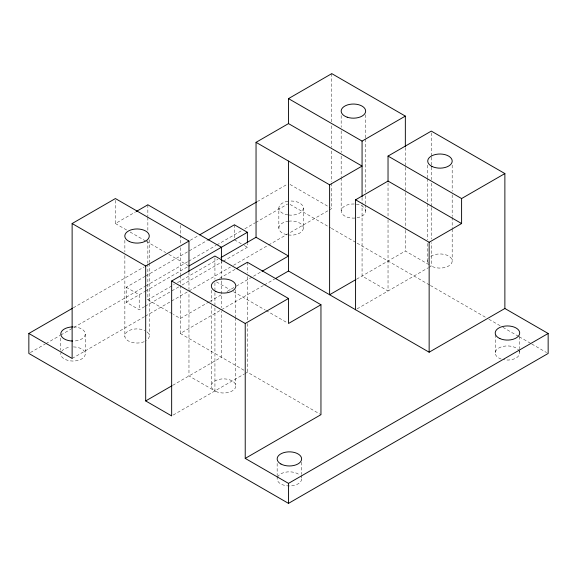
<?xml version="1.0" encoding="UTF-8"?>
<svg xmlns="http://www.w3.org/2000/svg" width="577" height="577" viewBox="0 0 577 577"><rect width="100%" height="100%" fill="white"/><g stroke="black" fill="none" stroke-linecap="round" stroke-linejoin="round"><path stroke-width="0.43" stroke-dasharray="2.88 2.16" d="M115.4 200.342L115.4 223.537L135.494 211.939M73.293 307.815L144.25 266.848M190.251 240.284L198.048 235.784M257.313 201.575L287.721 184.013M144.647 306.589L139.201 309.741L126.219 302.24L126.219 287.252L144.899 276.47M145.678 276.015L207.165 240.515M30.408 352.561L45.222 344.007M46.001 343.56L60.037 335.453M60.816 335.006L145.029 286.387M145.808 285.932L187.914 261.626M188.693 261.179L215.986 245.42M216.764 244.973L241.72 230.562M244.836 228.766L254.969 222.91M255.748 222.462L287.721 204.006M126.219 302.24L144.899 291.457M145.426 291.154L188.484 266.293M147.856 263.92L147.856 299.744L174.319 284.468M177.435 282.665L217.904 259.304M145.426 306.142L171.109 291.313M171.888 290.866L178.899 286.819M182.007 285.024L222.484 261.655M223.263 261.208L247.389 247.273L247.389 243.746M72.125 358.461L144.639 316.593M145.418 316.138L188.304 291.385M189.083 290.931L230.411 267.072M233.526 265.269L267.836 245.463M268.615 245.016L328.659 210.353M329.438 209.898L331.775 208.549L331.775 182.469M219.57 278.33L235.027 269.401M209.112 301.858L180.312 318.482L173.36 314.465M209.891 301.403L222.34 294.22M227.013 291.522L235.575 286.574M236.354 286.127L252.697 276.693M253.476 276.239L261.258 271.745M180.312 285.341L180.312 333.47L220.789 310.109M221.561 309.654L263.595 285.391M264.374 284.944L274.493 279.102M172.739 385.313L221.424 357.206L221.424 311.255M356.658 279.131L405.342 251.024L429.778 265.132M173.201 415.029L244.295 373.983M245.074 373.535L247.389 372.201L320.956 414.675M357.12 308.846L428.213 267.8M428.992 267.353L431.307 266.011L431.307 242.628M290.043 184.46L330.232 207.655M290.058 204.453L330.607 227.865M331.386 228.312L356.334 242.715M357.12 243.169L429.634 285.038M430.413 285.485L485.769 317.444M488.892 319.247L502.149 326.899M502.928 327.354L518.521 336.355M519.3 336.802L530.999 343.56M531.778 344.007L546.592 352.561M234.406 239.78L241.28 243.746M244.331 245.513L247.389 247.273M115.4 223.537L127.019 230.245M130.113 232.033L145.599 240.977M146.378 241.424L165.736 252.603M168.83 254.392L188.196 265.564M216.483 281.901L230.418 289.942M233.519 291.731L265.269 310.065M266.04 310.513L287.728 323.033M126.219 287.252L139.201 294.746L139.201 309.741M147.856 299.744L172.588 314.018M180.312 333.47L245.86 371.314M519.61 336.528L519.61 348.696M519.61 349.561L519.61 352.172M495.304 334.71L495.304 353.831M452.18 165.123L452.18 191.232M452.18 194.838L452.18 216.447M452.18 217.349L452.18 228.153M452.18 229.047L452.18 260.566M431.307 132.898L431.307 156.28M431.307 157.182L431.307 166.176M431.307 167.078L431.307 179.663M431.307 183.262L431.307 206.653M431.307 207.547L431.307 239.029M427.745 165.13L427.745 177.738M427.745 178.639L427.745 202.945M427.745 203.847L427.745 239.866M427.745 243.465L427.745 261.475M405.342 147.589L405.342 166.472M405.342 167.373L405.342 191.658M405.342 192.559L405.342 229.437M405.342 230.338L405.342 251.024M388.032 182.866L388.032 218.914M388.032 219.815L388.032 291.003L362.067 276.008L362.067 204.821M365.652 114.773L365.652 138.177M365.652 139.079L365.652 192.199M365.652 195.805L365.652 203.905M365.652 204.806L365.652 211.11A12.24 7.068 0 0 1 347.203 217.14A12.24 7.068 0 0 1 347.383 204.9A12.24 7.068 0 0 1 365.652 211.11M362.067 197.615L362.067 203.919M341.173 115.551L341.173 127.257M341.173 130.856L341.173 152.465M341.173 156.064L341.173 176.771M341.173 177.673L341.173 210.987M331.775 73.632L331.775 122.201M331.775 125.8L331.775 147.387M331.775 150.986L331.775 181.567M303.322 208.088L303.322 228.074A12.24 7.068 0 0 1 288.695 235.005M301.627 462.227L301.627 474.395M301.627 475.26L301.627 478.737M287.916 201.265A12.24 7.068 0 0 0 278.842 208.088L278.842 228.074A12.24 7.068 0 0 0 287.916 234.904M277.155 463.418L277.155 475.585M277.155 476.451L277.155 479.061A12.24 7.068 0 0 0 291.262 485.884A12.24 7.068 0 0 0 301.144 476.919M247.389 262.268L247.389 273.08M247.389 276.686L247.389 319.932M247.389 323.538L247.389 372.201M235.762 289.791L235.762 316.802M235.762 317.703L235.762 385.227M234.406 224.792L234.406 238.02M221.424 260.79L221.424 307.649M214.932 257.804L214.932 279.218M214.932 282.809L214.932 291.818M214.932 292.719L214.932 307.137M214.932 308.039L214.932 390.939L188.967 375.944L188.967 293.044M211.413 290.31L211.413 302.016M211.413 305.622L211.413 386.655M188.967 272.322L188.967 289.445M180.312 225.333L180.312 234.291M180.312 235.185L180.312 244.143M180.312 247.721L180.312 274.594M180.312 275.489L180.312 284.447M149.212 239.823L149.212 262.333M149.212 263.235L149.212 335.259M147.856 204.799L147.856 216.447M147.856 217.341L147.856 230.778M147.856 240.631L147.856 263.018M124.863 240.342L124.863 252.048M124.863 255.647L124.863 336.679M85.252 334.22L85.252 354.206M60.787 338.1L60.787 350.268M519.177 350.96A12.24 7.068 0 0 1 515.903 358.115A12.24 7.068 0 0 1 503.368 359.659M501.197 359.074A12.24 7.068 0 0 1 499.509 347.628A12.24 7.068 0 0 1 518.824 350.383M73.416 346.914A12.24 7.068 0 0 1 85.172 354.819A12.24 7.068 0 0 1 70.502 360.892A12.24 7.068 0 0 1 61.306 351.927M61.66 351.343A12.24 7.068 0 0 1 70.235 347.094M288.695 221.15A12.24 7.068 0 0 1 303.322 228.074M278.842 228.074A12.24 7.068 0 0 1 287.916 221.251M277.501 477.222A12.24 7.068 0 0 1 287.519 471.914A12.24 7.068 0 0 1 299.852 475.232M291.082 201.02A12.24 7.068 0 0 1 303.264 208.78A12.24 7.068 0 0 1 288.695 215.019M287.916 214.918A12.24 7.068 0 0 1 278.842 208.088M73.416 326.928A12.24 7.068 0 0 1 85.259 333.989A12.24 7.068 0 0 1 73.416 341.05M430.767 256.354A12.24 7.068 0 0 1 448.567 255.993A12.24 7.068 0 0 1 448.156 266.271A12.24 7.068 0 0 1 430.406 265.434M428.365 263.285A12.24 7.068 0 0 1 428.56 258.446M146.969 331.84A12.24 7.068 0 0 1 146.515 340.444M144.192 341.707A12.24 7.068 0 0 1 127.769 340.589A12.24 7.068 0 0 1 128.267 331.039A12.24 7.068 0 0 1 144.777 330.498M215.848 391.415A12.24 7.068 0 0 0 235.668 387.073A12.24 7.068 0 0 0 219.246 379.334A12.24 7.068 0 0 0 215.848 391.415"/><path stroke-width="0.87" d="M275.265 278.648L288.5 271.01L429.144 352.208L504.875 308.486L548.15 333.47L548.15 353.463L288.5 503.368L28.85 353.463L28.85 333.47L72.125 358.461L72.125 223.537L115.4 198.553L188.967 241.027L188.967 271.421M221.02 257.501L256.044 237.284L256.044 142.339L329.611 184.813L362.067 166.075L288.5 123.601L288.5 98.617L331.775 73.632L405.342 116.107L405.342 146.688M136.266 211.492L147.856 204.799L221.424 247.273L221.424 260.79M256.044 142.339L288.5 123.601M28.85 333.47L72.514 308.262M72.125 223.537L145.692 266.011L188.967 241.027M199.613 234.882L256.534 202.022M288.5 98.617L362.067 141.091L405.342 116.107M207.944 240.068L234.406 224.792L247.389 232.286L247.389 242.867M188.967 266.011L247.389 232.286M171.657 281.006L214.932 256.022L288.5 298.489L288.5 323.481L320.956 304.743L320.956 414.675L245.225 458.398L245.225 323.481L171.657 281.006L171.657 415.923L145.692 400.928L145.692 266.011M388.032 156.078L461.6 198.553L461.6 223.537L388.032 181.063L388.032 156.078L431.307 131.094L504.875 173.569L504.875 308.486M236.57 268.514L247.389 262.268L320.956 304.743M355.576 309.741L355.576 199.801L388.032 181.063M262.037 271.298L288.5 256.022L256.044 237.284M245.225 323.481L288.5 298.489M461.6 198.553L504.875 173.569M145.692 400.928L171.968 385.761M355.886 279.578L329.611 294.746L329.611 184.813M355.576 199.801L429.144 242.275L461.6 223.537M245.225 458.398L288.5 483.382L548.15 333.47M429.144 242.275L429.144 352.208M362.067 141.091L362.067 196.714M288.5 161.077L288.5 271.01M288.5 483.382L288.5 503.368M72.615 341.05A12.24 7.068 0 0 1 60.78 333.989A12.24 7.068 0 0 1 72.615 326.928M280.934 464.016A12.24 7.068 0 0 0 301.281 460.583A12.24 7.068 0 0 0 285.961 452.13A12.24 7.068 0 0 0 280.934 464.016M499.877 338.562A12.24 7.068 0 0 0 519.574 334.025A12.24 7.068 0 0 0 502.92 326.445A12.24 7.068 0 0 0 499.877 338.562M215.848 291.479A12.24 7.068 0 0 0 235.668 287.13A12.24 7.068 0 0 0 219.246 279.391A12.24 7.068 0 0 0 215.848 291.479M129.298 241.503A12.24 7.068 0 0 0 149.118 237.169A12.24 7.068 0 0 0 132.696 229.422A12.24 7.068 0 0 0 129.298 241.503M431.884 166.385A12.24 7.068 0 0 0 451.964 162.462A12.24 7.068 0 0 0 436.039 154.384A12.24 7.068 0 0 0 431.884 166.385M347.203 117.196A12.24 7.068 0 0 0 365.652 111.166A12.24 7.068 0 0 0 347.383 104.956A12.24 7.068 0 0 0 347.203 117.196"/></g></svg>
